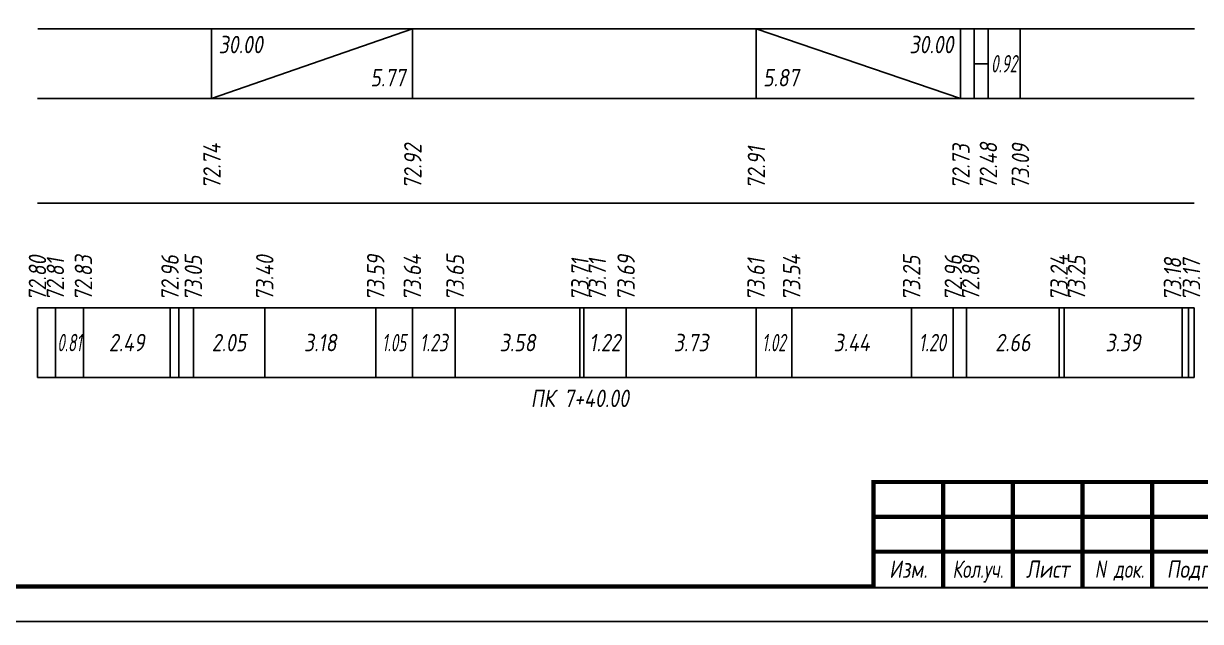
# Model space of a CAD drawing. Extents: x -717 to 1451, y -133302 to 233.
# Drawn here: x 78 to 246.9, y -11730.4 to -11644.7 of the extents above; entities that cross this region are included whole.
import ezdxf
from ezdxf.enums import TextEntityAlignment as Align

# ---------------------------------------------------------------- set-up
doc = ezdxf.new("R2010")
doc.units = 0
for name, color, linetype in [('Зарамочное оформление', 7, 'Continuous'), ('Код_510', 7, 'Continuous'), ('Код_516', 1, 'Continuous'), ('Подписи поперечников', 7, 'Continuous'), ('Таблица', 7, 'Continuous')]:
    doc.layers.add(name, color=color, linetype=linetype)
doc.styles.add('М', font='romand.shx', dxfattribs={"width": 0.8, "oblique": 10, "height": 2.5})

# ---------------------------------------------------------------- blocks, each defined once
blk = doc.blocks.new('Штамп')
at = {"linetype": 'Continuous'}
blk.add_wipeout([(199.95, -411.25), (384.95, -411.25), (384.95, -426.25), (199.95, -426.25)], dxfattribs=at).dxf.layer = 'Зарамочное оформление'
at = {"layer": 'Зарамочное оформление', "linetype": 'Continuous', "lineweight": -3, "const_width": 0.6, "flags": 128}
for points in [[(199.95, -426.25), (199.95, -411.25), (384.95, -411.25)], [(209.95, -411.25), (209.95, -426.25)], [(219.95, -411.25), (219.95, -426.25)], [(229.95, -411.25), (229.95, -426.25)], [(239.95, -411.25), (239.95, -426.25)], [(199.95, -416.25), (264.95, -416.25)], [(199.95, -421.25), (264.95, -421.25)]]:
    blk.add_lwpolyline(points, dxfattribs=at)
at = {"layer": 'Зарамочное оформление', "linetype": 'Continuous', "style": 'М', "oblique": 10}
for s, width, p in [('Изм.', 0.8, (204.95, -423.75)), ('Кол.уч.', 0.7, (214.95, -423.75)), ('Лист', 0.8, (224.95, -423.75)), ('N док.', 0.7, (235.28, -423.75)), ('Подпись', 0.8, (247.45, -423.75))]:
    blk.add_text(s, height=2.5, dxfattribs=dict(at, width=width)).set_placement(p, align=Align.MIDDLE_CENTER)
blk = doc.blocks.new('шифр')
blk.add_blockref('Штамп', (0, -11359))

msp = doc.modelspace()

# ---------------------------------------------------------------- linework, layer by layer
at = {"flags": 128}
msp.add_lwpolyline([(-30.054, -11730.421), (389.946, -11730.421), (389.946, -11433.421), (-30.054, -11433.421)], close=True, dxfattribs=at)
at = {"const_width": 0.6, "flags": 128}
msp.add_lwpolyline([(-10.054, -11725.421), (384.946, -11725.421), (384.946, -11438.421), (-10.054, -11438.421)], close=True, dxfattribs=at)
at = {"layer": 'Код_510'}
for p, q in [((79.946, -11695.421), (79.946, -11685.421)), ((82.524, -11695.421), (82.524, -11685.421)), ((86.552, -11695.421), (86.552, -11685.421)), ((98.981, -11695.421), (98.981, -11685.421)), ((100.251, -11695.421), (100.251, -11685.421)), ((102.327, -11695.421), (102.327, -11685.421)), ((112.583, -11695.421), (112.583, -11685.421)), ((128.508, -11695.421), (128.508, -11685.421)), ((133.776, -11695.421), (133.776, -11685.421)), ((139.908, -11695.421), (139.908, -11685.421)), ((157.817, -11695.421), (157.817, -11685.421)), ((158.362, -11695.421), (158.362, -11685.421)), ((164.45, -11695.421), (164.45, -11685.421)), ((183.091, -11695.421), (183.091, -11685.421)), ((188.215, -11695.421), (188.215, -11685.421)), ((205.43, -11695.421), (205.43, -11685.421)), ((211.412, -11695.421), (211.412, -11685.421)), ((213.317, -11695.421), (213.317, -11685.421)), ((226.598, -11695.421), (226.598, -11685.421)), ((227.301, -11695.421), (227.301, -11685.421)), ((244.243, -11695.421), (244.243, -11685.421)), ((245.164, -11695.421), (245.164, -11685.421)), ((246.001, -11695.421), (246.001, -11685.421))]:
    msp.add_line(p, q, dxfattribs=at)
at = {"layer": 'Код_516'}
for p, q in [((104.946, -11655.421), (104.946, -11645.421)), ((104.946, -11655.421), (133.776, -11645.421)), ((133.776, -11655.421), (133.776, -11645.421)), ((183.091, -11655.421), (183.091, -11645.421)), ((183.091, -11645.421), (212.458, -11655.421)), ((212.458, -11655.421), (212.458, -11645.421)), ((214.395, -11655.421), (214.395, -11645.421)), ((216.395, -11655.421), (216.395, -11645.421)), ((221.001, -11655.421), (221.001, -11645.421)), ((214.395, -11650.421), (216.395, -11650.421))]:
    msp.add_line(p, q, dxfattribs=at)
at = {"layer": 'Таблица'}
for p, q in [((80, -11645.421), (246.055, -11645.421)), ((79.946, -11655.421), (246.001, -11655.421)), ((79.946, -11670.421), (246.001, -11670.421)), ((79.946, -11685.421), (246.001, -11685.421)), ((79.946, -11695.421), (246.001, -11695.421))]:
    msp.add_line(p, q, dxfattribs=at)

# ---------------------------------------------------------------- texts
at = {"layer": 'Код_510', "style": 'М', "oblique": 10, "width": 0.8}
for s, p in [('72.80', (79.946, -11684.421)), ('72.81', (82.524, -11684.421)), ('72.83', (86.552, -11684.421)), ('72.96', (98.981, -11684.421)), ('73.05', (102.327, -11684.421)), ('73.40', (112.583, -11684.421)), ('73.59', (128.508, -11684.421)), ('73.64', (133.776, -11684.421)), ('73.65', (139.908, -11684.421)), ('73.71', (157.817, -11684.421)), ('73.71', (160.317, -11684.421)), ('73.69', (164.45, -11684.421)), ('73.61', (183.091, -11684.421)), ('73.54', (188.215, -11684.421)), ('73.25', (205.43, -11684.421)), ('72.96', (211.412, -11684.421)), ('72.89', (213.912, -11684.421)), ('73.24', (226.598, -11684.421)), ('73.25', (229.098, -11684.421)), ('73.18', (242.883, -11684.421)), ('73.17', (245.601, -11684.421))]:
    msp.add_text(s, height=2.5, rotation=90, dxfattribs=at).set_placement(p, align=Align.MIDDLE_LEFT)
at = {"layer": 'Код_510', "style": 'М', "oblique": 10}
for s, width, p in [('0.81', 0.6, (84.538, -11690.421)), ('2.49', 0.8, (92.767, -11690.421)), ('2.05', 0.8, (107.455, -11690.421)), ('3.18', 0.8, (120.545, -11690.421)), ('1.05', 0.6, (131.142, -11690.421)), ('1.23', 0.7, (136.842, -11690.421)), ('3.58', 0.8, (148.862, -11690.421)), ('1.22', 0.8, (161.406, -11690.421)), ('3.73', 0.8, (173.771, -11690.421)), ('1.02', 0.6, (185.653, -11690.421)), ('3.44', 0.8, (196.822, -11690.421)), ('1.20', 0.7, (208.421, -11690.421)), ('2.66', 0.8, (219.957, -11690.421)), ('3.39', 0.8, (235.772, -11690.421))]:
    msp.add_text(s, height=2.5, dxfattribs=dict(at, width=width)).set_placement(p, align=Align.MIDDLE_CENTER)
at = {"layer": 'Код_516', "style": 'М', "oblique": 10, "width": 0.8}
msp.add_text('30.00', height=2.5, dxfattribs=at).set_placement((105.946, -11646.421), align=Align.TOP_LEFT)
msp.add_text('30.00', height=2.5, dxfattribs=at).set_placement((211.458, -11646.421), align=Align.TOP_RIGHT)
at = {"layer": 'Код_516', "style": 'М', "oblique": 10, "width": 0.6}
msp.add_text('0.92', height=2.5, dxfattribs=at).set_placement((218.698, -11650.421), align=Align.MIDDLE_CENTER)
at = {"layer": 'Код_516', "style": 'М', "oblique": 10, "width": 0.8}
msp.add_text('5.77', height=2.5, dxfattribs=at).set_placement((132.776, -11654.421), align=Align.BOTTOM_RIGHT)
msp.add_text('5.87', height=2.5, dxfattribs=at).set_placement((184.091, -11654.421), align=Align.BOTTOM_LEFT)
for s, p in [('72.74', (105, -11668.371)), ('72.92', (133.83, -11668.371)), ('72.91', (183.146, -11668.371)), ('72.73', (212.513, -11668.371)), ('72.48', (216.45, -11668.371)), ('73.09', (221.055, -11668.371))]:
    msp.add_text(s, height=2.5, rotation=90, dxfattribs=at).set_placement(p, align=Align.MIDDLE_LEFT)
at = {"layer": 'Подписи поперечников', "style": 'М', "oblique": 10, "width": 0.8}
msp.add_text('ПК 7+40.00', height=2.5, dxfattribs=at).set_placement((157.817, -11700.421), align=Align.BOTTOM_CENTER)

# ---------------------------------------------------------------- next in the draw order: block references
msp.add_blockref('шифр', (0, 59.829))

doc.saveas('drawing.dxf')
